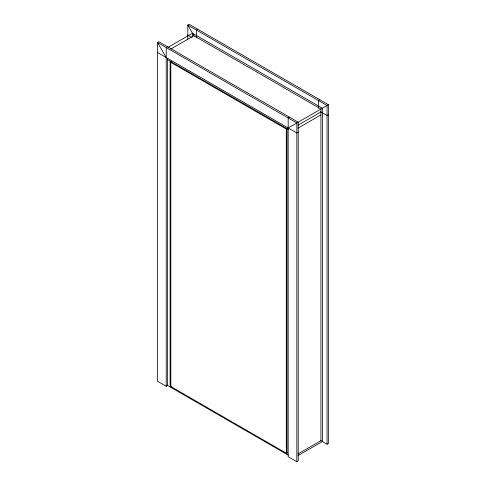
<?xml version="1.0" encoding="UTF-8"?>
<svg xmlns="http://www.w3.org/2000/svg" width="486" height="486" viewBox="0 0 486 486"><rect width="100%" height="100%" fill="white"/><g stroke="black" fill="none" stroke-linecap="round" stroke-linejoin="round"><path stroke-width="0.73" d="M167.585 46.759L166.218 47.549L166.218 386.285L167.585 385.495L167.585 58.277M197.826 29.3L196.453 30.089L196.453 37.951M168.211 47.233L192.486 33.218L322.382 108.214L322.382 441.537L298.106 455.546M170.963 48.971L193.926 35.715L320.936 109.046L320.936 440.699L297.979 453.96M287.669 452.411L286.297 453.201L170.835 386.534L170.835 62.384L171.746 61.856M289.547 117.169L288.174 117.964L288.174 456.7L296.837 461.7L298.21 460.91L298.21 122.168L158.928 41.76L157.555 42.549L157.555 381.285L166.218 386.285M319.782 99.715L318.415 100.505L318.415 108.36M170.835 62.384L286.297 129.045L287.214 128.517M288.174 127.964L328.445 104.715L328.445 443.451L327.072 444.24L320.268 440.316M297.979 125.218L320.936 111.962M297.979 128.134L320.936 114.878M298.21 132.168L296.837 132.964L157.555 52.549M328.445 114.714L327.072 115.504L320.268 111.573M171.424 386.194L170.112 386.953L170.112 61.133M328.445 104.715L189.163 24.3L187.79 25.09L187.79 39.645M187.79 35.089L191.502 37.234M167.585 59.675L288.283 129.355M166.898 385.1L288.283 455.182M194.193 36.177L187.79 25.09L327.072 105.505L327.072 444.24M166.218 57.548L157.555 42.549L296.837 122.964L296.837 461.7M287.019 128.626L287.019 454.453M286.297 129.045L286.297 453.201M192.486 33.218L192.486 37.015"/></g></svg>
